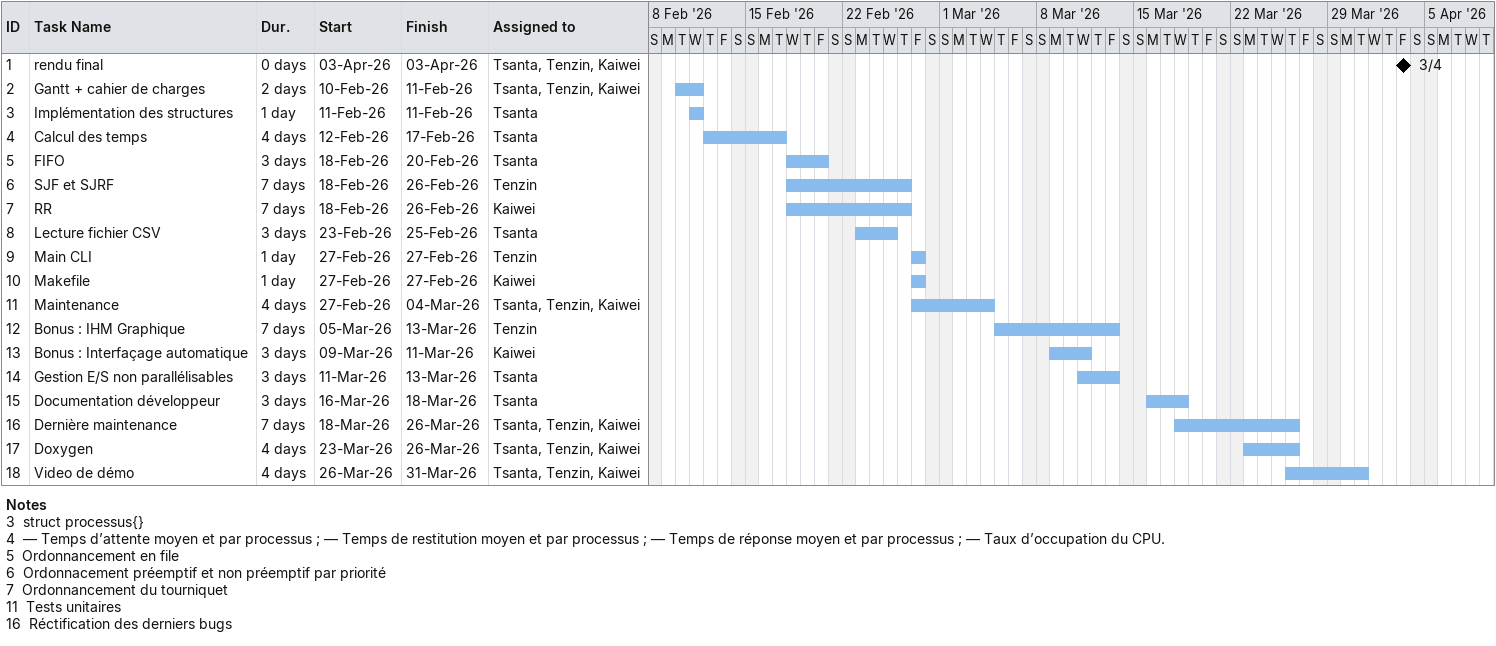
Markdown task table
| ID | Task | Duration | Start | Finish | Resources |
|---|---|---|---|---|---|
| 1 | rendu final | 0d | 2026-04-03 | 2026-04-03 | Tsanta, Tenzin, Kaiwei |
| 2 | Gantt + cahier de charges | 2d | 2026-02-10 | 2026-02-11 | Tsanta, Tenzin, Kaiwei |
| 3 | Implémentation des structures | 1d | 2026-02-11 | 2026-02-11 | Tsanta |
| 4 | Calcul des temps | 4d | 2026-02-12 | 2026-02-17 | Tsanta |
| 5 | FIFO | 3d | 2026-02-18 | 2026-02-20 | Tsanta |
| 6 | SJF et SJRF | 7d | 2026-02-18 | 2026-02-26 | Tenzin |
| 7 | RR | 7d | 2026-02-18 | 2026-02-26 | Kaiwei |
| 8 | Lecture fichier CSV | 3d | 2026-02-23 | 2026-02-25 | Tsanta |
| 9 | Main CLI | 1d | 2026-02-27 | 2026-02-27 | Tenzin |
| 10 | Makefile | 1d | 2026-02-27 | 2026-02-27 | Kaiwei |
| 11 | Maintenance | 4d | 2026-02-27 | 2026-03-04 | Tsanta, Tenzin, Kaiwei |
| 12 | Bonus : IHM Graphique | 7d | 2026-03-05 | 2026-03-13 | Tenzin |
| 13 | Bonus : Interfaçage automatique | 3d | 2026-03-09 | 2026-03-11 | Kaiwei |
| 14 | Gestion E/S non parallélisables | 3d | 2026-03-11 | 2026-03-13 | Tsanta |
| 15 | Documentation développeur | 3d | 2026-03-16 | 2026-03-18 | Tsanta |
| 16 | Dernière maintenance | 7d | 2026-03-18 | 2026-03-26 | Tsanta, Tenzin, Kaiwei |
| 17 | Doxygen | 4d | 2026-03-23 | 2026-03-26 | Tsanta, Tenzin, Kaiwei |
| 18 | Video de démo | 4d | 2026-03-26 | 2026-03-31 | Tsanta, Tenzin, Kaiwei |

Notes
- 3: struct processus{}
- 4: — Temps d’attente moyen et par processus ; — Temps de restitution moyen et par processus ; — Temps de réponse moyen et par processus ; — Taux d’occupation du CPU.
- 5: Ordonnancement en file
- 6: Ordonnacement préemptif et non préemptif par priorité
- 7: Ordonnancement du tourniquet
- 11: Tests unitaires
- 16: Réctification des derniers bugs
